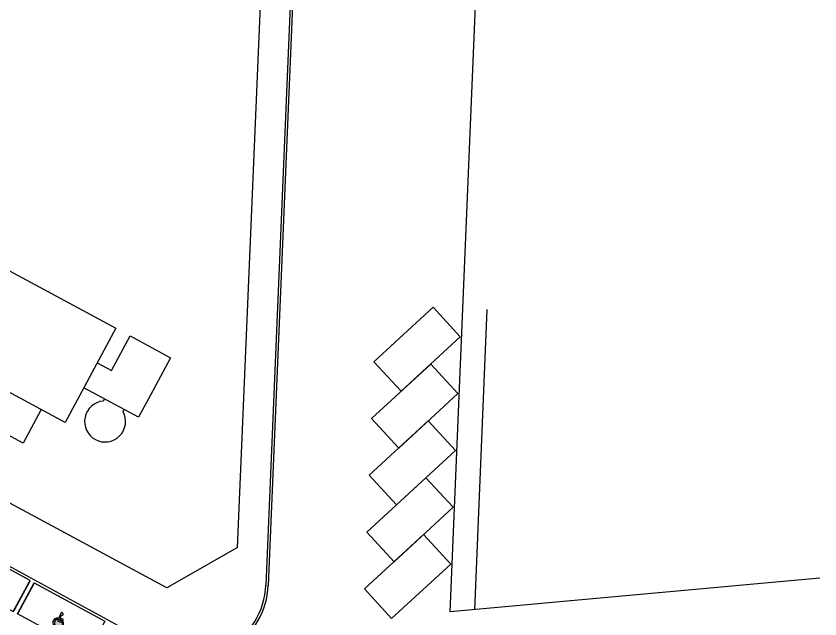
# Model space of a CAD drawing. Header units: millimetres. Extents: x -735 to -481, y 85 to 450.
# Drawn here: x -563 to -513, y 141.4 to 178.9 of the extents above; entities that cross this region are included whole.
import ezdxf

# ---------------------------------------------------------------- set-up
doc = ezdxf.new("R2010")
doc.units = ezdxf.units.MM
for name, color, linetype in [('dib-BOXES', 1, 'CONTINUOUS'), ('DIB-CORDON 02', 2, 'CONTINUOUS'), ('dib-demarcacion vial', 52, 'CONTINUOUS'), ('DIB-EDIF EXIST 05', 7, 'CONTINUOUS'), ('DIB-EDIF EXIST a demoler 04', 4, 'CONTINUOUS'), ('DIB-VEREDA', 1, 'CONTINUOUS'), ('PL-SOLADO2', 1, 'CONTINUOUS'), ('tramas-otras', 14, 'CONTINUOUS'), ('tramas-solados', 14, 'CONTINUOUS')]:
    doc.layers.add(name, color=color, linetype=linetype)

# ---------------------------------------------------------------- blocks, each defined once
blk = doc.blocks.new('discap')
at = {"layer": 'dib-demarcacion vial'}
h = blk.add_hatch(color=256, dxfattribs=at)
edge = h.paths.add_edge_path()
edge.add_line((1861.942, 224.944), (1861.939, 225.001))
edge.add_line((1861.939, 225.001), (1862.159, 225.001))
edge.add_line((1862.159, 225.001), (1862.159, 225.087))
edge.add_line((1862.159, 225.087), (1861.935, 225.087))
edge.add_line((1861.935, 225.087), (1861.926, 225.275))
edge.add_arc((1861.913, 225.361), 0.0862, 278.0876, 572.918)
edge.add_line((1861.841, 225.314), (1861.863, 224.862))
edge.add_line((1861.863, 224.862), (1862.172, 224.862))
edge.add_line((1862.172, 224.862), (1862.335, 224.542))
edge.add_line((1862.335, 224.542), (1862.499, 224.611))
edge.add_line((1862.499, 224.611), (1862.476, 224.678))
edge.add_line((1862.476, 224.678), (1862.378, 224.641))
edge.add_line((1862.378, 224.641), (1862.222, 224.944))
edge.add_line((1862.222, 224.944), (1861.942, 224.944))
h = blk.add_hatch(color=256, dxfattribs=at)
edge = h.paths.add_edge_path()
edge.add_line((1862.196, 224.726), (1862.249, 224.622))
edge.add_arc((1861.956, 224.762), 0.325, 114.5774, 334.4886, ccw=False)
edge.add_line((1861.821, 225.057), (1861.825, 224.967))
edge.add_arc((1861.956, 224.762), 0.243, 122.5579, 351.4715)
blk.add_lwpolyline([(1861.942, 224.944), (1861.939, 225.001), (1862.159, 225.001), (1862.159, 225.087), (1861.935, 225.087), (1861.926, 225.275, 3.421416), (1861.841, 225.314), (1861.863, 224.862), (1862.172, 224.862), (1862.335, 224.542), (1862.499, 224.611), (1862.476, 224.678), (1862.378, 224.641), (1862.222, 224.944), (1861.942, 224.944)], format="xyb", dxfattribs=at)
blk.add_lwpolyline([(1862.196, 224.726), (1862.249, 224.622, -1.426971), (1861.821, 225.057), (1861.825, 224.967, 1.553386)], format="xyb", close=True, dxfattribs=at)

msp = doc.modelspace()

# ---------------------------------------------------------------- linework, layer by layer
at = {"layer": 'dib-BOXES'}
for points in [[(-539.042, 155.605), (-535.363, 158.991), (-537.056, 160.831), (-540.735, 157.444)], [(-539.19, 152.071), (-535.511, 155.457), (-537.204, 157.296), (-540.883, 153.91)], [(-539.338, 148.537), (-535.659, 151.923), (-537.352, 153.762), (-541.031, 150.376)], [(-539.486, 145.003), (-535.807, 148.389), (-537.5, 150.228), (-541.179, 146.842)], [(-539.634, 141.468), (-535.955, 144.855), (-537.649, 146.694), (-541.327, 143.308)]]:
    msp.add_lwpolyline(points, close=True, dxfattribs=at)
at = {"layer": 'DIB-CORDON 02'}
for p, q in [((-545.572, 185.13), (-547.315, 143.532)), ((-535.995, 141.877), (-534.183, 185.13)), ((-512.973, 143.987), (-535.995, 141.877))]:
    msp.add_line(p, q, dxfattribs=at)
msp.add_arc((-552.025, 143.706), 4.713, 244.8331, 357.8861, dxfattribs=at)
at = {"layer": 'dib-demarcacion vial', "const_width": 0.1}
for points in [[(-562.138, 143.832), (-563.186, 141.897)], [(-561.877, 143.691), (-562.925, 141.755)]]:
    msp.add_lwpolyline(points, dxfattribs=at)
at = {"layer": 'DIB-EDIF EXIST 05'}
msp.add_lwpolyline([(-572.978, 160.682), (-569.825, 166.537), (-556.794, 159.521), (-559.947, 153.665)], close=True, dxfattribs=at)
at = {"layer": 'DIB-EDIF EXIST a demoler 04'}
for points in [[(-561.443, 154.471), (-562.569, 152.38), (-572.607, 157.785), (-571.481, 159.876)], [(-557.955, 157.364), (-557.075, 156.889), (-555.913, 159.047), (-553.395, 157.691), (-554.652, 155.357), (-555.386, 153.993), (-558.785, 155.823)]]:
    msp.add_lwpolyline(points, dxfattribs=at)
msp.add_lwpolyline([(-557.508, 155.135), (-557.584, 154.995, 3.343796), (-556.351, 154.331), (-556.276, 154.472)], format="xyb", dxfattribs=at)
msp.add_lwpolyline([(-557.508, 155.135), (-557.584, 154.995, 3.343796), (-556.351, 154.331), (-556.276, 154.472)], format="xyb", dxfattribs=at)
at = {"layer": 'DIB-VEREDA'}
for q in [(-547.596, 184.61), (-553.62, 143.371)]:
    msp.add_line((-549.219, 145.876), q, dxfattribs=at)
at = {"layer": 'PL-SOLADO2'}
for p, q in [((-534.465, 142.018), (-533.682, 160.694)), ((-553.627, 143.367), (-578.593, 156.844))]:
    msp.add_line(p, q, dxfattribs=at)
at = {"layer": 'tramas-otras'}
for points in [[(-562.138, 143.832), (-566.535, 146.213), (-567.584, 144.276), (-563.186, 141.896)], [(-561.877, 143.691), (-557.481, 141.31), (-558.528, 139.374), (-562.925, 141.755)]]:
    msp.add_lwpolyline(points, close=True, dxfattribs=at)
at = {"layer": 'tramas-solados'}
for p, q in [((-545.722, 185.13), (-547.465, 143.538)), ((-554.43, 139.828), (-565.725, 145.945))]:
    msp.add_line(p, q, dxfattribs=at)
msp.add_arc((-552.025, 143.706), 4.563, 238.2927, 357.8861, dxfattribs=at)

# ---------------------------------------------------------------- block references
at = {"layer": 'dib-BOXES', "rotation": 334.0682528339407}
msp.add_blockref('discap', (-2333.16, 753.297), dxfattribs=at)

doc.saveas('drawing.dxf')
